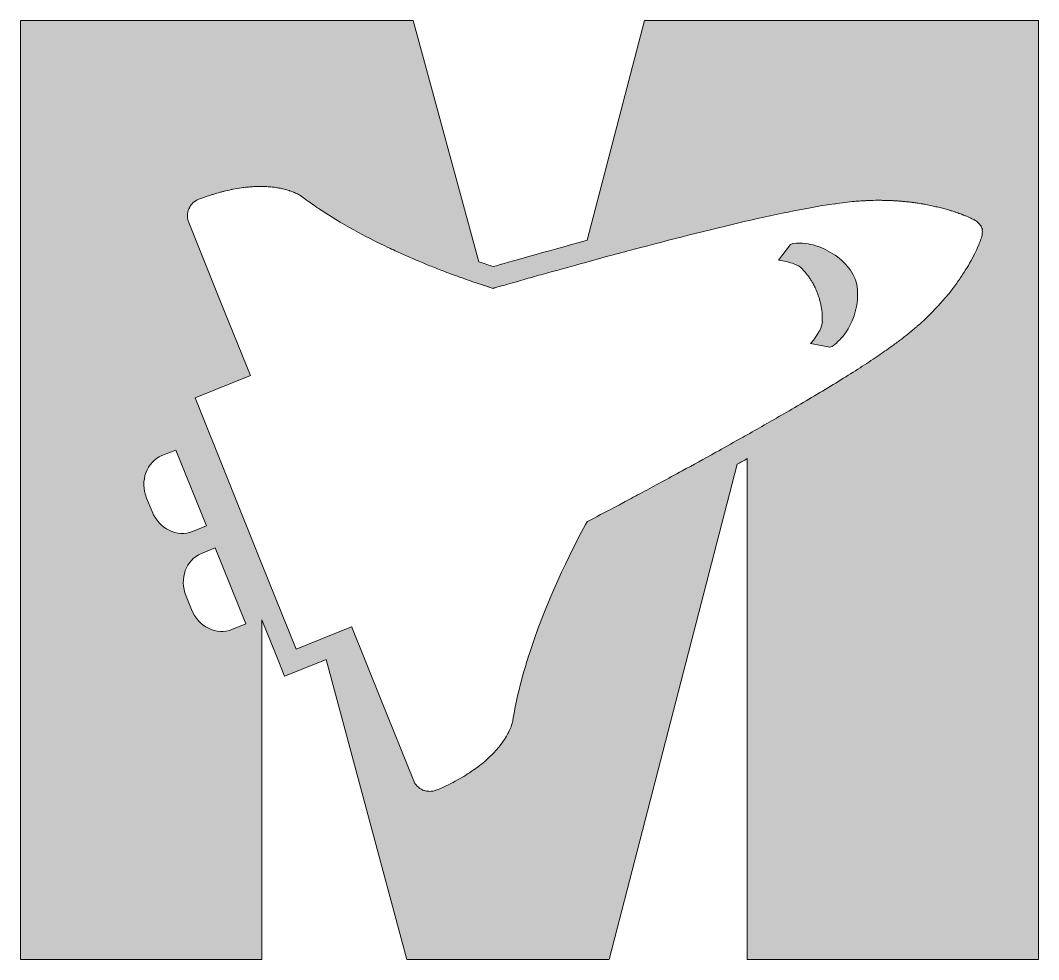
# Model space of a CAD drawing. Header units: millimetres. Extents: x -203 to -20, y -81 to 88.
import ezdxf

# ---------------------------------------------------------------- set-up
doc = ezdxf.new("R2010")
doc.units = ezdxf.units.MM
doc.header["$MEASUREMENT"] = 0
doc.layers.add('Layer 1', color=7, linetype='Continuous', lineweight=0)

# ---------------------------------------------------------------- blocks, each defined once
blk = doc.blocks.new('Block_0')
at = {"layer": 'Layer 1', "transparency": 33554687}
h = blk.add_hatch(color=7, dxfattribs=at)
h.dxf.hatch_style = 2
edge = h.paths.add_edge_path()
edge.add_spline(control_points=[(-74.26, 12.43), (-75.67, 11.63), (-77.07, 10.85), (-78.46, 10.08), (-80.53, 8.93), (-82.57, 7.81), (-84.51, 6.75), (-85.81, 6.04), (-87.06, 5.36), (-88.27, 4.71), (-89.47, 4.05), (-90.63, 3.43), (-91.71, 2.85), (-92.8, 2.26), (-93.82, 1.71), (-94.77, 1.21), (-97.6, -0.3), (-99.73, -1.43), (-100.81, -1.99), (-101.32, -2.26), (-101.59, -2.4), (-101.59, -2.4), (-102.88, -4.71), (-107.54, -13.31), (-111.13, -23.59), (-111.46, -24.52), (-111.78, -25.47), (-112.08, -26.42), (-112.39, -27.38), (-112.68, -28.35), (-112.96, -29.32), (-113.59, -31.52), (-114.14, -33.75), (-114.57, -35.97), (-114.72, -36.71), (-114.85, -37.45), (-114.97, -38.19), (-114.97, -38.25), (-114.99, -38.31), (-115, -38.37), (-115.02, -38.47), (-115.08, -38.69), (-115.18, -39), (-115.29, -39.32), (-115.46, -39.72), (-115.7, -40.2), (-115.86, -40.52), (-116.05, -40.88), (-116.29, -41.26), (-116.53, -41.64), (-116.81, -42.05), (-117.13, -42.47), (-117.35, -42.76), (-117.59, -43.05), (-117.85, -43.35), (-118.38, -43.96), (-119, -44.59), (-119.74, -45.24), (-120.1, -45.56), (-120.5, -45.89), (-120.92, -46.22), (-121.66, -46.8), (-122.49, -47.38), (-123.43, -47.96), (-124.36, -48.54), (-125.4, -49.12), (-126.55, -49.68), (-127.21, -50), (-127.91, -50.32), (-128.64, -50.63), (-128.84, -50.71), (-129.04, -50.78), (-129.25, -50.82), (-129.31, -50.83), (-129.38, -50.83), (-129.44, -50.84), (-129.59, -50.86), (-129.73, -50.88), (-129.88, -50.88), (-130.01, -50.88), (-130.15, -50.86), (-130.28, -50.84), (-130.35, -50.83), (-130.43, -50.84), (-130.5, -50.82), (-130.71, -50.78), (-130.91, -50.72), (-131.11, -50.64), (-131.89, -50.31), (-132.52, -49.68), (-132.84, -48.89), (-132.84, -48.89), (-138.63, -34.5), (-138.63, -34.5), (-138.63, -34.5), (-143.92, -21.35), (-143.92, -21.35), (-143.92, -21.35), (-143.95, -21.3), (-143.95, -21.3), (-143.95, -21.3), (-149.49, -23.53), (-149.49, -23.53), (-149.49, -23.53), (-153.9, -25.31), (-153.9, -25.31), (-153.9, -25.31), (-160.05, -10.02), (-160.05, -10.02), (-160.05, -10.02), (-172.09, 19.88), (-172.09, 19.88), (-172.09, 19.88), (-162.14, 23.88), (-162.14, 23.88), (-162.14, 23.88), (-167.43, 37.03), (-167.43, 37.03), (-167.43, 37.03), (-173.22, 51.42), (-173.22, 51.42), (-173.3, 51.61), (-173.36, 51.82), (-173.4, 52.03), (-173.44, 52.23), (-173.45, 52.44), (-173.45, 52.65), (-173.45, 53.07), (-173.36, 53.49), (-173.19, 53.88), (-172.84, 54.67), (-172.2, 55.28), (-171.4, 55.58), (-170.72, 55.84), (-170.07, 56.07), (-169.44, 56.27), (-169.24, 56.34), (-169.05, 56.39), (-168.86, 56.45), (-168.41, 56.59), (-167.97, 56.72), (-167.54, 56.84), (-167.35, 56.89), (-167.16, 56.94), (-166.98, 56.99), (-166.5, 57.11), (-166.03, 57.21), (-165.58, 57.31), (-165.48, 57.33), (-165.38, 57.35), (-165.28, 57.37), (-164.74, 57.48), (-164.22, 57.56), (-163.71, 57.64), (-163.57, 57.65), (-163.44, 57.67), (-163.3, 57.69), (-162.93, 57.73), (-162.57, 57.77), (-162.22, 57.8), (-162.07, 57.81), (-161.92, 57.82), (-161.77, 57.83), (-161.43, 57.85), (-161.09, 57.87), (-160.77, 57.87), (-160.66, 57.88), (-160.55, 57.88), (-160.44, 57.88), (-160.29, 57.88), (-160.15, 57.87), (-160, 57.87), (-159.63, 57.87), (-159.27, 57.85), (-158.92, 57.83), (-158.76, 57.82), (-158.6, 57.8), (-158.44, 57.79), (-158.14, 57.76), (-157.86, 57.73), (-157.58, 57.69), (-157.44, 57.66), (-157.3, 57.64), (-157.16, 57.62), (-156.88, 57.57), (-156.61, 57.52), (-156.36, 57.46), (-156.27, 57.44), (-156.17, 57.42), (-156.08, 57.4), (-155.75, 57.32), (-155.44, 57.23), (-155.17, 57.14), (-155.11, 57.12), (-155.07, 57.11), (-155.02, 57.09), (-154.8, 57.02), (-154.6, 56.94), (-154.42, 56.87), (-154.34, 56.84), (-154.27, 56.81), (-154.2, 56.78), (-154.06, 56.72), (-153.93, 56.66), (-153.82, 56.61), (-153.76, 56.58), (-153.7, 56.55), (-153.65, 56.52), (-153.55, 56.47), (-153.45, 56.42), (-153.38, 56.38), (-153.35, 56.36), (-153.31, 56.34), (-153.28, 56.32), (-153.19, 56.27), (-153.11, 56.22), (-153.07, 56.2), (-153.02, 56.16), (-152.97, 56.13), (-152.92, 56.09), (-152.13, 55.49), (-151.31, 54.9), (-150.48, 54.33), (-150.06, 54.04), (-149.64, 53.76), (-149.22, 53.48), (-147.1, 52.09), (-144.9, 50.8), (-142.69, 49.6), (-140.92, 48.64), (-139.15, 47.75), (-137.4, 46.92), (-136.53, 46.51), (-135.67, 46.11), (-134.82, 45.73), (-133.12, 44.96), (-131.47, 44.26), (-129.91, 43.63), (-129.13, 43.32), (-128.37, 43.02), (-127.64, 42.74), (-126.55, 42.32), (-125.51, 41.93), (-124.56, 41.59), (-123.92, 41.36), (-123.32, 41.14), (-122.75, 40.95), (-122.19, 40.75), (-121.67, 40.58), (-121.19, 40.42), (-120.94, 40.33), (-120.7, 40.26), (-120.48, 40.18), (-120.26, 40.11), (-120.05, 40.04), (-119.85, 39.98), (-119.85, 39.98), (-119.85, 39.98), (-119.85, 39.98), (-119.67, 39.92), (-119.5, 39.87), (-119.34, 39.82), (-119.17, 39.76), (-119.01, 39.71), (-118.87, 39.67), (-118.73, 39.63), (-118.6, 39.59), (-118.48, 39.55), (-118.48, 39.55), (-118.41, 39.57), (-118.26, 39.62), (-118.19, 39.64), (-118.1, 39.66), (-118, 39.69), (-117.89, 39.72), (-117.77, 39.76), (-117.63, 39.8), (-117.26, 39.91), (-116.78, 40.04), (-116.21, 40.21), (-115.24, 40.49), (-114, 40.84), (-112.53, 41.26), (-111.59, 41.52), (-110.55, 41.82), (-109.44, 42.13), (-107.43, 42.69), (-105.14, 43.33), (-102.69, 44), (-101.07, 44.44), (-99.39, 44.9), (-97.64, 45.38), (-96.17, 45.77), (-94.67, 46.17), (-93.14, 46.58), (-80.13, 50.03), (-65.34, 53.66), (-57.17, 54.73), (-57.17, 54.73), (-57.18, 54.72), (-57.18, 54.72), (-56.51, 54.83), (-55.85, 54.92), (-55.2, 55), (-54.64, 55.07), (-54.08, 55.13), (-53.53, 55.18), (-53.36, 55.19), (-53.19, 55.21), (-53.02, 55.22), (-52.62, 55.25), (-52.22, 55.28), (-51.82, 55.3), (-51.66, 55.31), (-51.5, 55.32), (-51.35, 55.33), (-50.82, 55.35), (-50.29, 55.37), (-49.78, 55.38), (-49.77, 55.38), (-49.77, 55.38), (-49.77, 55.38), (-49.39, 55.38), (-49.02, 55.38), (-48.65, 55.38), (-48.42, 55.37), (-48.19, 55.37), (-47.96, 55.37), (-47.71, 55.36), (-47.47, 55.35), (-47.23, 55.34), (-47, 55.33), (-46.78, 55.33), (-46.56, 55.31), (-46.32, 55.3), (-46.09, 55.29), (-45.86, 55.27), (-45.64, 55.26), (-45.43, 55.24), (-45.21, 55.22), (-44.99, 55.21), (-44.77, 55.19), (-44.55, 55.16), (-44.34, 55.14), (-44.13, 55.12), (-43.93, 55.1), (-43.71, 55.08), (-43.5, 55.05), (-43.29, 55.03), (-43.09, 55), (-42.9, 54.98), (-42.7, 54.95), (-42.5, 54.92), (-42.3, 54.89), (-42.1, 54.86), (-41.91, 54.83), (-41.72, 54.8), (-41.54, 54.77), (-41.34, 54.74), (-41.15, 54.71), (-40.96, 54.67), (-40.78, 54.64), (-40.6, 54.61), (-40.43, 54.58), (-40.25, 54.54), (-40.07, 54.5), (-39.89, 54.47), (-39.72, 54.43), (-39.55, 54.4), (-39.39, 54.36), (-39.21, 54.32), (-39.04, 54.28), (-38.88, 54.24), (-38.72, 54.21), (-38.56, 54.17), (-38.41, 54.13), (-38.24, 54.09), (-38.08, 54.05), (-37.92, 54.01), (-37.78, 53.97), (-37.63, 53.93), (-37.49, 53.9), (-37.34, 53.85), (-37.19, 53.81), (-37.04, 53.77), (-36.91, 53.73), (-36.77, 53.69), (-36.64, 53.65), (-36.5, 53.61), (-36.36, 53.57), (-36.22, 53.52), (-36.1, 53.49), (-35.98, 53.45), (-35.86, 53.41), (-35.72, 53.37), (-35.59, 53.32), (-35.45, 53.28), (-35.35, 53.24), (-35.24, 53.21), (-35.15, 53.17), (-35.01, 53.13), (-34.88, 53.08), (-34.75, 53.03), (-34.67, 53), (-34.58, 52.97), (-34.5, 52.94), (-34.37, 52.89), (-34.24, 52.85), (-34.12, 52.8), (-34.06, 52.77), (-33.99, 52.75), (-33.92, 52.72), (-33.74, 52.65), (-33.58, 52.58), (-33.42, 52.52), (-33.41, 52.51), (-33.41, 52.51), (-33.4, 52.51), (-33, 52.34), (-32.67, 52.19), (-32.44, 52.08), (-32.43, 52.07), (-32.41, 52.07), (-32.4, 52.06), (-32.29, 52.01), (-32.2, 51.97), (-32.14, 51.93), (-32.12, 51.93), (-32.11, 51.92), (-32.1, 51.91), (-32.05, 51.88), (-32, 51.86), (-31.98, 51.85), (-31.8, 51.75), (-31.64, 51.64), (-31.48, 51.52), (-31.41, 51.46), (-31.34, 51.39), (-31.27, 51.32), (-31.1, 51.16), (-30.96, 50.99), (-30.84, 50.8), (-30.84, 50.8), (-30.84, 50.8), (-30.84, 50.8), (-30.84, 50.8), (-30.78, 50.83), (-30.78, 50.83), (-30.74, 50.73), (-30.72, 50.62), (-30.69, 50.52), (-30.64, 50.42), (-30.58, 50.33), (-30.54, 50.24), (-30.54, 50.24), (-30.6, 50.21), (-30.6, 50.21), (-30.56, 49.99), (-30.54, 49.77), (-30.55, 49.54), (-30.55, 49.44), (-30.56, 49.34), (-30.57, 49.25), (-30.59, 49.05), (-30.64, 48.86), (-30.7, 48.67), (-30.7, 48.64), (-30.72, 48.59), (-30.74, 48.53), (-30.75, 48.52), (-30.75, 48.51), (-30.75, 48.5), (-30.78, 48.43), (-30.81, 48.33), (-30.85, 48.22), (-30.86, 48.21), (-30.86, 48.19), (-30.87, 48.18), (-30.91, 48.06), (-30.97, 47.92), (-31.04, 47.75), (-31.1, 47.59), (-31.18, 47.41), (-31.26, 47.21), (-31.27, 47.2), (-31.27, 47.19), (-31.27, 47.18), (-31.62, 46.39), (-32.12, 45.33), (-32.84, 44.07), (-33.13, 43.57), (-33.45, 43.03), (-33.81, 42.47), (-34.17, 41.91), (-34.56, 41.32), (-34.99, 40.72), (-35.21, 40.41), (-35.43, 40.1), (-35.67, 39.79), (-36.14, 39.16), (-36.65, 38.52), (-37.21, 37.86), (-38.32, 36.54), (-39.6, 35.18), (-41.08, 33.8), (-41.08, 33.79), (-41.08, 33.79), (-41.09, 33.79), (-41.46, 33.44), (-41.85, 33.09), (-42.25, 32.74), (-42.37, 32.64), (-42.49, 32.53), (-42.61, 32.43), (-42.92, 32.17), (-43.23, 31.91), (-43.54, 31.65), (-43.67, 31.54), (-43.8, 31.44), (-43.93, 31.33), (-44.36, 30.99), (-44.79, 30.65), (-45.25, 30.31), (-45.77, 29.92), (-46.31, 29.52), (-46.88, 29.13), (-46.88, 29.13), (-46.88, 29.13), (-46.88, 29.13), (-46.88, 29.13), (-46.88, 29.13), (-46.88, 29.13), (-46.88, 29.13), (-46.87, 29.13), (-46.87, 29.13), (-47.26, 28.85), (-47.67, 28.55), (-48.11, 28.24), (-48.97, 27.63), (-49.93, 26.98), (-50.95, 26.31), (-51.97, 25.63), (-53.07, 24.93), (-54.22, 24.2), (-55.37, 23.48), (-56.58, 22.73), (-57.84, 21.97), (-59.09, 21.2), (-60.4, 20.42), (-61.73, 19.63), (-63.06, 18.84), (-64.43, 18.04), (-65.81, 17.24), (-66.96, 16.57), (-68.13, 15.9), (-69.3, 15.24), (-70.46, 14.57), (-71.64, 13.9), (-72.81, 13.24), (-72.98, 13.15), (-73.15, 13.05), (-73.31, 12.96), (-73.63, 12.78), (-73.94, 12.6), (-74.26, 12.43)], knot_values=[0, 0, 0, 0, 1, 1, 1, 2, 2, 2, 3, 3, 3, 4, 4, 4, 5, 5, 5, 6, 6, 6, 7, 7, 7, 8, 8, 8, 9, 9, 9, 10, 10, 10, 11, 11, 11, 12, 12, 12, 13, 13, 13, 14, 14, 14, 15, 15, 15, 16, 16, 16, 17, 17, 17, 18, 18, 18, 19, 19, 19, 20, 20, 20, 21, 21, 21, 22, 22, 22, 23, 23, 23, 24, 24, 24, 25, 25, 25, 26, 26, 26, 27, 27, 27, 28, 28, 28, 29, 29, 29, 30, 30, 30, 31, 31, 31, 32, 32, 32, 33, 33, 33, 34, 34, 34, 35, 35, 35, 36, 36, 36, 37, 37, 37, 38, 38, 38, 39, 39, 39, 40, 40, 40, 41, 41, 41, 42, 42, 42, 43, 43, 43, 44, 44, 44, 45, 45, 45, 46, 46, 46, 47, 47, 47, 48, 48, 48, 49, 49, 49, 50, 50, 50, 51, 51, 51, 52, 52, 52, 53, 53, 53, 54, 54, 54, 55, 55, 55, 56, 56, 56, 57, 57, 57, 58, 58, 58, 59, 59, 59, 60, 60, 60, 61, 61, 61, 62, 62, 62, 63, 63, 63, 64, 64, 64, 65, 65, 65, 66, 66, 66, 67, 67, 67, 68, 68, 68, 69, 69, 69, 70, 70, 70, 71, 71, 71, 72, 72, 72, 73, 73, 73, 74, 74, 74, 75, 75, 75, 76, 76, 76, 77, 77, 77, 78, 78, 78, 79, 79, 79, 80, 80, 80, 81, 81, 81, 82, 82, 82, 83, 83, 83, 84, 84, 84, 85, 85, 85, 86, 86, 86, 87, 87, 87, 88, 88, 88, 89, 89, 89, 90, 90, 90, 91, 91, 91, 92, 92, 92, 93, 93, 93, 94, 94, 94, 95, 95, 95, 96, 96, 96, 97, 97, 97, 98, 98, 98, 99, 99, 99, 100, 100, 100, 101, 101, 101, 102, 102, 102, 103, 103, 103, 104, 104, 104, 105, 105, 105, 106, 106, 106, 107, 107, 107, 108, 108, 108, 109, 109, 109, 110, 110, 110, 111, 111, 111, 112, 112, 112, 113, 113, 113, 114, 114, 114, 115, 115, 115, 116, 116, 116, 117, 117, 117, 118, 118, 118, 119, 119, 119, 120, 120, 120, 121, 121, 121, 122, 122, 122, 123, 123, 123, 124, 124, 124, 125, 125, 125, 126, 126, 126, 127, 127, 127, 128, 128, 128, 129, 129, 129, 130, 130, 130, 131, 131, 131, 132, 132, 132, 133, 133, 133, 134, 134, 134, 135, 135, 135, 136, 136, 136, 137, 137, 137, 138, 138, 138, 139, 139, 139, 140, 140, 140, 141, 141, 141, 142, 142, 142, 143, 143, 143, 144, 144, 144, 145, 145, 145, 146, 146, 146, 147, 147, 147, 148, 148, 148, 149, 149, 149, 150, 150, 150, 151, 151, 151, 152, 152, 152, 153, 153, 153, 154, 154, 154, 155, 155, 155, 156, 156, 156, 157, 157, 157, 158, 158, 158, 159, 159, 159, 160, 160, 160, 161, 161, 161, 162, 162, 162, 163, 163, 163, 164, 164, 164, 165, 165, 165, 166, 166, 166, 167, 167, 167, 168, 168, 168, 169, 169, 169, 170, 170, 170, 171, 171, 171, 172, 172, 172, 173, 173, 173, 174, 174, 174, 175, 175, 175, 176, 176, 176, 177, 177, 177, 178, 178, 178, 179, 179, 179, 180, 180, 180, 181, 181, 181, 182, 182, 182, 183, 183, 183, 184, 184, 184, 185, 185, 185, 186, 186, 186, 187, 187, 187, 188, 188, 188, 188], degree=3, periodic=0)
edge = h.paths.add_edge_path()
edge.add_spline(control_points=[(-165.45, -21.77), (-168.22, -22.88), (-171.49, -21.28), (-172.73, -18.18), (-172.73, -18.18), (-173.71, -15.76), (-173.71, -15.76), (-174.96, -12.66), (-173.72, -9.24), (-170.94, -8.12), (-170.94, -8.12), (-168.44, -7.12), (-168.44, -7.12), (-168.44, -7.12), (-162.95, -20.76), (-162.95, -20.76), (-162.95, -20.76), (-165.45, -21.77), (-165.45, -21.77)], knot_values=[0, 0, 0, 0, 1, 1, 1, 2, 2, 2, 3, 3, 3, 4, 4, 4, 5, 5, 5, 6, 6, 6, 6], degree=3, periodic=0)
edge = h.paths.add_edge_path()
edge.add_spline(control_points=[(-179.82, -0.57), (-179.82, -0.57), (-180.8, 1.85), (-180.8, 1.85), (-182.04, 4.95), (-180.81, 8.37), (-178.03, 9.49), (-178.03, 9.49), (-175.53, 10.49), (-175.53, 10.49), (-175.53, 10.49), (-170.04, -3.15), (-170.04, -3.15), (-170.04, -3.15), (-172.53, -4.16), (-172.53, -4.16), (-175.31, -5.28), (-178.57, -3.67), (-179.82, -0.57)], knot_values=[0, 0, 0, 0, 1, 1, 1, 2, 2, 2, 3, 3, 3, 4, 4, 4, 5, 5, 5, 6, 6, 6, 6], degree=3, periodic=0)
edge = h.paths.add_edge_path()
edge.add_spline(control_points=[(-91.29, 87.73), (-91.29, 87.73), (-101.6, 48.19), (-101.6, 48.19), (-109.33, 46.08), (-115.67, 44.27), (-118.44, 43.47), (-119.13, 43.68), (-120.01, 43.97), (-121.04, 44.32), (-121.04, 44.32), (-132.89, 87.73), (-132.89, 87.73), (-132.89, 87.73), (-203.49, 87.73), (-203.49, 87.73), (-203.49, 87.73), (-203.49, -81.13), (-203.49, -81.13), (-203.49, -81.13), (-160.05, -81.13), (-160.05, -81.13), (-160.05, -81.13), (-160.05, -20.06), (-160.05, -20.06), (-160.05, -20.06), (-157.38, -26.71), (-157.38, -26.71), (-157.38, -26.71), (-155.98, -30.19), (-155.98, -30.19), (-155.98, -30.19), (-152.5, -28.78), (-152.5, -28.78), (-152.5, -28.78), (-148.51, -27.18), (-148.51, -27.18), (-148.51, -27.18), (-134, -81.13), (-134, -81.13), (-134, -81.13), (-97.66, -81.13), (-97.66, -81.13), (-97.66, -81.13), (-74.62, 7.93), (-74.62, 7.93), (-74.02, 8.26), (-73.42, 8.6), (-72.81, 8.94), (-72.81, 8.94), (-72.81, -81.13), (-72.81, -81.13), (-72.81, -81.13), (-20.43, -81.13), (-20.43, -81.13), (-20.43, -81.13), (-20.43, 87.73), (-20.43, 87.73), (-20.43, 87.73), (-91.29, 87.73), (-91.29, 87.73)], knot_values=[0, 0, 0, 0, 1, 1, 1, 2, 2, 2, 3, 3, 3, 4, 4, 4, 5, 5, 5, 6, 6, 6, 7, 7, 7, 8, 8, 8, 9, 9, 9, 10, 10, 10, 11, 11, 11, 12, 12, 12, 13, 13, 13, 14, 14, 14, 15, 15, 15, 16, 16, 16, 17, 17, 17, 18, 18, 18, 19, 19, 19, 20, 20, 20, 20], degree=3, periodic=0)
h = blk.add_hatch(color=7, dxfattribs=at)
h.dxf.hatch_style = 2
edge = h.paths.add_edge_path()
edge.add_spline(control_points=[(-62.92, 43.07), (-62.92, 43.07), (-62.95, 43.06), (-62.95, 43.06), (-62.95, 43.06), (-62.55, 42.7), (-62.03, 42.01), (-61.93, 41.88), (-61.83, 41.75), (-61.74, 41.62), (-61.67, 41.52), (-61.6, 41.42), (-61.54, 41.32), (-61.42, 41.14), (-61.3, 40.96), (-61.2, 40.78), (-61.16, 40.72), (-61.13, 40.66), (-61.09, 40.6), (-60.95, 40.35), (-60.82, 40.11), (-60.7, 39.87), (-60.65, 39.77), (-60.61, 39.67), (-60.56, 39.57), (-60.49, 39.41), (-60.42, 39.25), (-60.35, 39.1), (-60.3, 38.97), (-60.25, 38.84), (-60.2, 38.71), (-60.15, 38.58), (-60.1, 38.45), (-60.05, 38.32), (-60, 38.16), (-59.95, 38), (-59.89, 37.83), (-59.86, 37.73), (-59.83, 37.62), (-59.8, 37.51), (-59.72, 37.25), (-59.66, 36.99), (-59.6, 36.71), (-59.58, 36.64), (-59.57, 36.58), (-59.56, 36.51), (-59.52, 36.3), (-59.48, 36.09), (-59.45, 35.88), (-59.43, 35.76), (-59.41, 35.64), (-59.4, 35.52), (-59.38, 35.36), (-59.36, 35.2), (-59.35, 35.04), (-59.28, 34.17), (-59.33, 33.64), (-59.33, 33.64), (-59.33, 33.64), (-59.3, 33.65), (-59.3, 33.65), (-59.37, 33.08), (-59.52, 32.51), (-59.79, 31.98), (-60.17, 31.33), (-60.83, 30.28), (-61.44, 29.63), (-61.44, 29.63), (-57.94, 29), (-57.94, 29), (-57.53, 28.92), (-56.5, 30.01), (-56.25, 30.24), (-55.3, 31.14), (-54.51, 32.36), (-53.94, 33.72), (-52.95, 36.1), (-52.65, 38.88), (-53.36, 41.09), (-53.39, 41.16), (-53.43, 41.23), (-53.47, 41.3), (-53.49, 41.37), (-53.5, 41.45), (-53.53, 41.53), (-54.6, 43.9), (-56.79, 45.63), (-59.12, 46.69), (-60.31, 47.23), (-61.53, 47.6), (-62.85, 47.65), (-63.2, 47.66), (-64.76, 47.78), (-65.02, 47.44), (-65.02, 47.44), (-67.21, 44.63), (-67.21, 44.63), (-66.31, 44.55), (-65.11, 44.21), (-64.41, 43.99), (-63.85, 43.78), (-63.36, 43.45), (-62.92, 43.07)], knot_values=[0, 0, 0, 0, 1, 1, 1, 2, 2, 2, 3, 3, 3, 4, 4, 4, 5, 5, 5, 6, 6, 6, 7, 7, 7, 8, 8, 8, 9, 9, 9, 10, 10, 10, 11, 11, 11, 12, 12, 12, 13, 13, 13, 14, 14, 14, 15, 15, 15, 16, 16, 16, 17, 17, 17, 18, 18, 18, 19, 19, 19, 20, 20, 20, 21, 21, 21, 22, 22, 22, 23, 23, 23, 24, 24, 24, 25, 25, 25, 26, 26, 26, 27, 27, 27, 28, 28, 28, 29, 29, 29, 30, 30, 30, 31, 31, 31, 32, 32, 32, 33, 33, 33, 34, 34, 34, 34], degree=3, periodic=0)
at = {"layer": 'Layer 1'}
for points, knots in [([(-91.29, 87.73), (-91.29, 87.73), (-101.6, 48.19), (-101.6, 48.19), (-109.33, 46.08), (-115.67, 44.27), (-118.44, 43.47), (-119.13, 43.68), (-120.01, 43.97), (-121.04, 44.32), (-121.04, 44.32), (-132.89, 87.73), (-132.89, 87.73), (-132.89, 87.73), (-203.49, 87.73), (-203.49, 87.73), (-203.49, 87.73), (-203.49, -81.13), (-203.49, -81.13), (-203.49, -81.13), (-160.05, -81.13), (-160.05, -81.13), (-160.05, -81.13), (-160.05, -20.06), (-160.05, -20.06), (-160.05, -20.06), (-157.38, -26.71), (-157.38, -26.71), (-157.38, -26.71), (-155.98, -30.19), (-155.98, -30.19), (-155.98, -30.19), (-152.5, -28.78), (-152.5, -28.78), (-152.5, -28.78), (-148.51, -27.18), (-148.51, -27.18), (-148.51, -27.18), (-134, -81.13), (-134, -81.13), (-134, -81.13), (-97.66, -81.13), (-97.66, -81.13), (-97.66, -81.13), (-74.62, 7.93), (-74.62, 7.93), (-74.02, 8.26), (-73.42, 8.6), (-72.81, 8.94), (-72.81, 8.94), (-72.81, -81.13), (-72.81, -81.13), (-72.81, -81.13), (-20.43, -81.13), (-20.43, -81.13), (-20.43, -81.13), (-20.43, 87.73), (-20.43, 87.73), (-20.43, 87.73), (-91.29, 87.73), (-91.29, 87.73)], [0, 0, 0, 0, 1, 1, 1, 2, 2, 2, 3, 3, 3, 4, 4, 4, 5, 5, 5, 6, 6, 6, 7, 7, 7, 8, 8, 8, 9, 9, 9, 10, 10, 10, 11, 11, 11, 12, 12, 12, 13, 13, 13, 14, 14, 14, 15, 15, 15, 16, 16, 16, 17, 17, 17, 18, 18, 18, 19, 19, 19, 20, 20, 20, 20]), ([(-74.26, 12.43), (-75.67, 11.63), (-77.07, 10.85), (-78.46, 10.08), (-80.53, 8.93), (-82.57, 7.81), (-84.51, 6.75), (-85.81, 6.04), (-87.06, 5.36), (-88.27, 4.71), (-89.47, 4.05), (-90.63, 3.43), (-91.71, 2.85), (-92.8, 2.26), (-93.82, 1.71), (-94.77, 1.21), (-97.6, -0.3), (-99.73, -1.43), (-100.81, -1.99), (-101.32, -2.26), (-101.59, -2.4), (-101.59, -2.4), (-102.88, -4.71), (-107.54, -13.31), (-111.13, -23.59), (-111.46, -24.52), (-111.78, -25.47), (-112.08, -26.42), (-112.39, -27.38), (-112.68, -28.35), (-112.96, -29.32), (-113.59, -31.52), (-114.14, -33.75), (-114.57, -35.97), (-114.72, -36.71), (-114.85, -37.45), (-114.97, -38.19), (-114.97, -38.25), (-114.99, -38.31), (-115, -38.37), (-115.02, -38.47), (-115.08, -38.69), (-115.18, -39), (-115.29, -39.32), (-115.46, -39.72), (-115.7, -40.2), (-115.86, -40.52), (-116.05, -40.88), (-116.29, -41.26), (-116.53, -41.64), (-116.81, -42.05), (-117.13, -42.47), (-117.35, -42.76), (-117.59, -43.05), (-117.85, -43.35), (-118.38, -43.96), (-119, -44.59), (-119.74, -45.24), (-120.1, -45.56), (-120.5, -45.89), (-120.92, -46.22), (-121.66, -46.8), (-122.49, -47.38), (-123.43, -47.96), (-124.36, -48.54), (-125.4, -49.12), (-126.55, -49.68), (-127.21, -50), (-127.91, -50.32), (-128.64, -50.63), (-128.84, -50.71), (-129.04, -50.78), (-129.25, -50.82), (-129.31, -50.83), (-129.38, -50.83), (-129.44, -50.84), (-129.59, -50.86), (-129.73, -50.88), (-129.88, -50.88), (-130.01, -50.88), (-130.15, -50.86), (-130.28, -50.84), (-130.35, -50.83), (-130.43, -50.84), (-130.5, -50.82), (-130.71, -50.78), (-130.91, -50.72), (-131.11, -50.64), (-131.89, -50.31), (-132.52, -49.68), (-132.84, -48.89), (-132.84, -48.89), (-138.63, -34.5), (-138.63, -34.5), (-138.63, -34.5), (-143.92, -21.35), (-143.92, -21.35), (-143.92, -21.35), (-143.95, -21.3), (-143.95, -21.3), (-143.95, -21.3), (-149.49, -23.53), (-149.49, -23.53), (-149.49, -23.53), (-153.9, -25.31), (-153.9, -25.31), (-153.9, -25.31), (-160.05, -10.02), (-160.05, -10.02), (-160.05, -10.02), (-172.09, 19.88), (-172.09, 19.88), (-172.09, 19.88), (-162.14, 23.88), (-162.14, 23.88), (-162.14, 23.88), (-167.43, 37.03), (-167.43, 37.03), (-167.43, 37.03), (-173.22, 51.42), (-173.22, 51.42), (-173.3, 51.61), (-173.36, 51.82), (-173.4, 52.03), (-173.44, 52.23), (-173.45, 52.44), (-173.45, 52.65), (-173.45, 53.07), (-173.36, 53.49), (-173.19, 53.88), (-172.84, 54.67), (-172.2, 55.28), (-171.4, 55.58), (-170.72, 55.84), (-170.07, 56.07), (-169.44, 56.27), (-169.24, 56.34), (-169.05, 56.39), (-168.86, 56.45), (-168.41, 56.59), (-167.97, 56.72), (-167.54, 56.84), (-167.35, 56.89), (-167.16, 56.94), (-166.98, 56.99), (-166.5, 57.11), (-166.03, 57.21), (-165.58, 57.31), (-165.48, 57.33), (-165.38, 57.35), (-165.28, 57.37), (-164.74, 57.48), (-164.22, 57.56), (-163.71, 57.64), (-163.57, 57.65), (-163.44, 57.67), (-163.3, 57.69), (-162.93, 57.73), (-162.57, 57.77), (-162.22, 57.8), (-162.07, 57.81), (-161.92, 57.82), (-161.77, 57.83), (-161.43, 57.85), (-161.09, 57.87), (-160.77, 57.87), (-160.66, 57.88), (-160.55, 57.88), (-160.44, 57.88), (-160.29, 57.88), (-160.15, 57.87), (-160, 57.87), (-159.63, 57.87), (-159.27, 57.85), (-158.92, 57.83), (-158.76, 57.82), (-158.6, 57.8), (-158.44, 57.79), (-158.14, 57.76), (-157.86, 57.73), (-157.58, 57.69), (-157.44, 57.66), (-157.3, 57.64), (-157.16, 57.62), (-156.88, 57.57), (-156.61, 57.52), (-156.36, 57.46), (-156.27, 57.44), (-156.17, 57.42), (-156.08, 57.4), (-155.75, 57.32), (-155.44, 57.23), (-155.17, 57.14), (-155.11, 57.12), (-155.07, 57.11), (-155.02, 57.09), (-154.8, 57.02), (-154.6, 56.94), (-154.42, 56.87), (-154.34, 56.84), (-154.27, 56.81), (-154.2, 56.78), (-154.06, 56.72), (-153.93, 56.66), (-153.82, 56.61), (-153.76, 56.58), (-153.7, 56.55), (-153.65, 56.52), (-153.55, 56.47), (-153.45, 56.42), (-153.38, 56.38), (-153.35, 56.36), (-153.31, 56.34), (-153.28, 56.32), (-153.19, 56.27), (-153.11, 56.22), (-153.07, 56.2), (-153.02, 56.16), (-152.97, 56.13), (-152.92, 56.09), (-152.13, 55.49), (-151.31, 54.9), (-150.48, 54.33), (-150.06, 54.04), (-149.64, 53.76), (-149.22, 53.48), (-147.1, 52.09), (-144.9, 50.8), (-142.69, 49.6), (-140.92, 48.64), (-139.15, 47.75), (-137.4, 46.92), (-136.53, 46.51), (-135.67, 46.11), (-134.82, 45.73), (-133.12, 44.96), (-131.47, 44.26), (-129.91, 43.63), (-129.13, 43.32), (-128.37, 43.02), (-127.64, 42.74), (-126.55, 42.32), (-125.51, 41.93), (-124.56, 41.59), (-123.92, 41.36), (-123.32, 41.14), (-122.75, 40.95), (-122.19, 40.75), (-121.67, 40.58), (-121.19, 40.42), (-120.94, 40.33), (-120.7, 40.26), (-120.48, 40.18), (-120.26, 40.11), (-120.05, 40.04), (-119.85, 39.98), (-119.85, 39.98), (-119.85, 39.98), (-119.85, 39.98), (-119.67, 39.92), (-119.5, 39.87), (-119.34, 39.82), (-119.17, 39.76), (-119.01, 39.71), (-118.87, 39.67), (-118.73, 39.63), (-118.6, 39.59), (-118.48, 39.55), (-118.48, 39.55), (-118.41, 39.57), (-118.26, 39.62), (-118.19, 39.64), (-118.1, 39.66), (-118, 39.69), (-117.89, 39.72), (-117.77, 39.76), (-117.63, 39.8), (-117.26, 39.91), (-116.78, 40.04), (-116.21, 40.21), (-115.24, 40.49), (-114, 40.84), (-112.53, 41.26), (-111.59, 41.52), (-110.55, 41.82), (-109.44, 42.13), (-107.43, 42.69), (-105.14, 43.33), (-102.69, 44), (-101.07, 44.44), (-99.39, 44.9), (-97.64, 45.38), (-96.17, 45.77), (-94.67, 46.17), (-93.14, 46.58), (-80.13, 50.03), (-65.34, 53.66), (-57.17, 54.73), (-57.17, 54.73), (-57.18, 54.72), (-57.18, 54.72), (-56.51, 54.83), (-55.85, 54.92), (-55.2, 55), (-54.64, 55.07), (-54.08, 55.13), (-53.53, 55.18), (-53.36, 55.19), (-53.19, 55.21), (-53.02, 55.22), (-52.62, 55.25), (-52.22, 55.28), (-51.82, 55.3), (-51.66, 55.31), (-51.5, 55.32), (-51.35, 55.33), (-50.82, 55.35), (-50.29, 55.37), (-49.78, 55.38), (-49.77, 55.38), (-49.77, 55.38), (-49.77, 55.38), (-49.39, 55.38), (-49.02, 55.38), (-48.65, 55.38), (-48.42, 55.37), (-48.19, 55.37), (-47.96, 55.37), (-47.71, 55.36), (-47.47, 55.35), (-47.23, 55.34), (-47, 55.33), (-46.78, 55.33), (-46.56, 55.31), (-46.32, 55.3), (-46.09, 55.29), (-45.86, 55.27), (-45.64, 55.26), (-45.43, 55.24), (-45.21, 55.22), (-44.99, 55.21), (-44.77, 55.19), (-44.55, 55.16), (-44.34, 55.14), (-44.13, 55.12), (-43.93, 55.1), (-43.71, 55.08), (-43.5, 55.05), (-43.29, 55.03), (-43.09, 55), (-42.9, 54.98), (-42.7, 54.95), (-42.5, 54.92), (-42.3, 54.89), (-42.1, 54.86), (-41.91, 54.83), (-41.72, 54.8), (-41.54, 54.77), (-41.34, 54.74), (-41.15, 54.71), (-40.96, 54.67), (-40.78, 54.64), (-40.6, 54.61), (-40.43, 54.58), (-40.25, 54.54), (-40.07, 54.5), (-39.89, 54.47), (-39.72, 54.43), (-39.55, 54.4), (-39.39, 54.36), (-39.21, 54.32), (-39.04, 54.28), (-38.88, 54.24), (-38.72, 54.21), (-38.56, 54.17), (-38.41, 54.13), (-38.24, 54.09), (-38.08, 54.05), (-37.92, 54.01), (-37.78, 53.97), (-37.63, 53.93), (-37.49, 53.9), (-37.34, 53.85), (-37.19, 53.81), (-37.04, 53.77), (-36.91, 53.73), (-36.77, 53.69), (-36.64, 53.65), (-36.5, 53.61), (-36.36, 53.57), (-36.22, 53.52), (-36.1, 53.49), (-35.98, 53.45), (-35.86, 53.41), (-35.72, 53.37), (-35.59, 53.32), (-35.45, 53.28), (-35.35, 53.24), (-35.24, 53.21), (-35.15, 53.17), (-35.01, 53.13), (-34.88, 53.08), (-34.75, 53.03), (-34.67, 53), (-34.58, 52.97), (-34.5, 52.94), (-34.37, 52.89), (-34.24, 52.85), (-34.12, 52.8), (-34.06, 52.77), (-33.99, 52.75), (-33.92, 52.72), (-33.74, 52.65), (-33.58, 52.58), (-33.42, 52.52), (-33.41, 52.51), (-33.41, 52.51), (-33.4, 52.51), (-33, 52.34), (-32.67, 52.19), (-32.44, 52.08), (-32.43, 52.07), (-32.41, 52.07), (-32.4, 52.06), (-32.29, 52.01), (-32.2, 51.97), (-32.14, 51.93), (-32.12, 51.93), (-32.11, 51.92), (-32.1, 51.91), (-32.05, 51.88), (-32, 51.86), (-31.98, 51.85), (-31.8, 51.75), (-31.64, 51.64), (-31.48, 51.52), (-31.41, 51.46), (-31.34, 51.39), (-31.27, 51.32), (-31.1, 51.16), (-30.96, 50.99), (-30.84, 50.8), (-30.84, 50.8), (-30.84, 50.8), (-30.84, 50.8), (-30.84, 50.8), (-30.78, 50.83), (-30.78, 50.83), (-30.74, 50.73), (-30.72, 50.62), (-30.69, 50.52), (-30.64, 50.42), (-30.58, 50.33), (-30.54, 50.24), (-30.54, 50.24), (-30.6, 50.21), (-30.6, 50.21), (-30.56, 49.99), (-30.54, 49.77), (-30.55, 49.54), (-30.55, 49.44), (-30.56, 49.34), (-30.57, 49.25), (-30.59, 49.05), (-30.64, 48.86), (-30.7, 48.67), (-30.7, 48.64), (-30.72, 48.59), (-30.74, 48.53), (-30.75, 48.52), (-30.75, 48.51), (-30.75, 48.5), (-30.78, 48.43), (-30.81, 48.33), (-30.85, 48.22), (-30.86, 48.21), (-30.86, 48.19), (-30.87, 48.18), (-30.91, 48.06), (-30.97, 47.92), (-31.04, 47.75), (-31.1, 47.59), (-31.18, 47.41), (-31.26, 47.21), (-31.27, 47.2), (-31.27, 47.19), (-31.27, 47.18), (-31.62, 46.39), (-32.12, 45.33), (-32.84, 44.07), (-33.13, 43.57), (-33.45, 43.03), (-33.81, 42.47), (-34.17, 41.91), (-34.56, 41.32), (-34.99, 40.72), (-35.21, 40.41), (-35.43, 40.1), (-35.67, 39.79), (-36.14, 39.16), (-36.65, 38.52), (-37.21, 37.86), (-38.32, 36.54), (-39.6, 35.18), (-41.08, 33.8), (-41.08, 33.79), (-41.08, 33.79), (-41.09, 33.79), (-41.46, 33.44), (-41.85, 33.09), (-42.25, 32.74), (-42.37, 32.64), (-42.49, 32.53), (-42.61, 32.43), (-42.92, 32.17), (-43.23, 31.91), (-43.54, 31.65), (-43.67, 31.54), (-43.8, 31.44), (-43.93, 31.33), (-44.36, 30.99), (-44.79, 30.65), (-45.25, 30.31), (-45.77, 29.92), (-46.31, 29.52), (-46.88, 29.13), (-46.88, 29.13), (-46.88, 29.13), (-46.88, 29.13), (-46.88, 29.13), (-46.88, 29.13), (-46.88, 29.13), (-46.88, 29.13), (-46.87, 29.13), (-46.87, 29.13), (-47.26, 28.85), (-47.67, 28.55), (-48.11, 28.24), (-48.97, 27.63), (-49.93, 26.98), (-50.95, 26.31), (-51.97, 25.63), (-53.07, 24.93), (-54.22, 24.2), (-55.37, 23.48), (-56.58, 22.73), (-57.84, 21.97), (-59.09, 21.2), (-60.4, 20.42), (-61.73, 19.63), (-63.06, 18.84), (-64.43, 18.04), (-65.81, 17.24), (-66.96, 16.57), (-68.13, 15.9), (-69.3, 15.24), (-70.46, 14.57), (-71.64, 13.9), (-72.81, 13.24), (-72.98, 13.15), (-73.15, 13.05), (-73.31, 12.96), (-73.63, 12.78), (-73.94, 12.6), (-74.26, 12.43)], [0, 0, 0, 0, 1, 1, 1, 2, 2, 2, 3, 3, 3, 4, 4, 4, 5, 5, 5, 6, 6, 6, 7, 7, 7, 8, 8, 8, 9, 9, 9, 10, 10, 10, 11, 11, 11, 12, 12, 12, 13, 13, 13, 14, 14, 14, 15, 15, 15, 16, 16, 16, 17, 17, 17, 18, 18, 18, 19, 19, 19, 20, 20, 20, 21, 21, 21, 22, 22, 22, 23, 23, 23, 24, 24, 24, 25, 25, 25, 26, 26, 26, 27, 27, 27, 28, 28, 28, 29, 29, 29, 30, 30, 30, 31, 31, 31, 32, 32, 32, 33, 33, 33, 34, 34, 34, 35, 35, 35, 36, 36, 36, 37, 37, 37, 38, 38, 38, 39, 39, 39, 40, 40, 40, 41, 41, 41, 42, 42, 42, 43, 43, 43, 44, 44, 44, 45, 45, 45, 46, 46, 46, 47, 47, 47, 48, 48, 48, 49, 49, 49, 50, 50, 50, 51, 51, 51, 52, 52, 52, 53, 53, 53, 54, 54, 54, 55, 55, 55, 56, 56, 56, 57, 57, 57, 58, 58, 58, 59, 59, 59, 60, 60, 60, 61, 61, 61, 62, 62, 62, 63, 63, 63, 64, 64, 64, 65, 65, 65, 66, 66, 66, 67, 67, 67, 68, 68, 68, 69, 69, 69, 70, 70, 70, 71, 71, 71, 72, 72, 72, 73, 73, 73, 74, 74, 74, 75, 75, 75, 76, 76, 76, 77, 77, 77, 78, 78, 78, 79, 79, 79, 80, 80, 80, 81, 81, 81, 82, 82, 82, 83, 83, 83, 84, 84, 84, 85, 85, 85, 86, 86, 86, 87, 87, 87, 88, 88, 88, 89, 89, 89, 90, 90, 90, 91, 91, 91, 92, 92, 92, 93, 93, 93, 94, 94, 94, 95, 95, 95, 96, 96, 96, 97, 97, 97, 98, 98, 98, 99, 99, 99, 100, 100, 100, 101, 101, 101, 102, 102, 102, 103, 103, 103, 104, 104, 104, 105, 105, 105, 106, 106, 106, 107, 107, 107, 108, 108, 108, 109, 109, 109, 110, 110, 110, 111, 111, 111, 112, 112, 112, 113, 113, 113, 114, 114, 114, 115, 115, 115, 116, 116, 116, 117, 117, 117, 118, 118, 118, 119, 119, 119, 120, 120, 120, 121, 121, 121, 122, 122, 122, 123, 123, 123, 124, 124, 124, 125, 125, 125, 126, 126, 126, 127, 127, 127, 128, 128, 128, 129, 129, 129, 130, 130, 130, 131, 131, 131, 132, 132, 132, 133, 133, 133, 134, 134, 134, 135, 135, 135, 136, 136, 136, 137, 137, 137, 138, 138, 138, 139, 139, 139, 140, 140, 140, 141, 141, 141, 142, 142, 142, 143, 143, 143, 144, 144, 144, 145, 145, 145, 146, 146, 146, 147, 147, 147, 148, 148, 148, 149, 149, 149, 150, 150, 150, 151, 151, 151, 152, 152, 152, 153, 153, 153, 154, 154, 154, 155, 155, 155, 156, 156, 156, 157, 157, 157, 158, 158, 158, 159, 159, 159, 160, 160, 160, 161, 161, 161, 162, 162, 162, 163, 163, 163, 164, 164, 164, 165, 165, 165, 166, 166, 166, 167, 167, 167, 168, 168, 168, 169, 169, 169, 170, 170, 170, 171, 171, 171, 172, 172, 172, 173, 173, 173, 174, 174, 174, 175, 175, 175, 176, 176, 176, 177, 177, 177, 178, 178, 178, 179, 179, 179, 180, 180, 180, 181, 181, 181, 182, 182, 182, 183, 183, 183, 184, 184, 184, 185, 185, 185, 186, 186, 186, 187, 187, 187, 188, 188, 188, 188]), ([(-62.92, 43.07), (-62.92, 43.07), (-62.95, 43.06), (-62.95, 43.06), (-62.95, 43.06), (-62.55, 42.7), (-62.03, 42.01), (-61.93, 41.88), (-61.83, 41.75), (-61.74, 41.62), (-61.67, 41.52), (-61.6, 41.42), (-61.54, 41.32), (-61.42, 41.14), (-61.3, 40.96), (-61.2, 40.78), (-61.16, 40.72), (-61.13, 40.66), (-61.09, 40.6), (-60.95, 40.35), (-60.82, 40.11), (-60.7, 39.87), (-60.65, 39.77), (-60.61, 39.67), (-60.56, 39.57), (-60.49, 39.41), (-60.42, 39.25), (-60.35, 39.1), (-60.3, 38.97), (-60.25, 38.84), (-60.2, 38.71), (-60.15, 38.58), (-60.1, 38.45), (-60.05, 38.32), (-60, 38.16), (-59.95, 38), (-59.89, 37.83), (-59.86, 37.73), (-59.83, 37.62), (-59.8, 37.51), (-59.72, 37.25), (-59.66, 36.99), (-59.6, 36.71), (-59.58, 36.64), (-59.57, 36.58), (-59.56, 36.51), (-59.52, 36.3), (-59.48, 36.09), (-59.45, 35.88), (-59.43, 35.76), (-59.41, 35.64), (-59.4, 35.52), (-59.38, 35.36), (-59.36, 35.2), (-59.35, 35.04), (-59.28, 34.17), (-59.33, 33.64), (-59.33, 33.64), (-59.33, 33.64), (-59.3, 33.65), (-59.3, 33.65), (-59.37, 33.08), (-59.52, 32.51), (-59.79, 31.98), (-60.17, 31.33), (-60.83, 30.28), (-61.44, 29.63), (-61.44, 29.63), (-57.94, 29), (-57.94, 29), (-57.53, 28.92), (-56.5, 30.01), (-56.25, 30.24), (-55.3, 31.14), (-54.51, 32.36), (-53.94, 33.72), (-52.95, 36.1), (-52.65, 38.88), (-53.36, 41.09), (-53.39, 41.16), (-53.43, 41.23), (-53.47, 41.3), (-53.49, 41.37), (-53.5, 41.45), (-53.53, 41.53), (-54.6, 43.9), (-56.79, 45.63), (-59.12, 46.69), (-60.31, 47.23), (-61.53, 47.6), (-62.85, 47.65), (-63.2, 47.66), (-64.76, 47.78), (-65.02, 47.44), (-65.02, 47.44), (-67.21, 44.63), (-67.21, 44.63), (-66.31, 44.55), (-65.11, 44.21), (-64.41, 43.99), (-63.85, 43.78), (-63.36, 43.45), (-62.92, 43.07)], [0, 0, 0, 0, 1, 1, 1, 2, 2, 2, 3, 3, 3, 4, 4, 4, 5, 5, 5, 6, 6, 6, 7, 7, 7, 8, 8, 8, 9, 9, 9, 10, 10, 10, 11, 11, 11, 12, 12, 12, 13, 13, 13, 14, 14, 14, 15, 15, 15, 16, 16, 16, 17, 17, 17, 18, 18, 18, 19, 19, 19, 20, 20, 20, 21, 21, 21, 22, 22, 22, 23, 23, 23, 24, 24, 24, 25, 25, 25, 26, 26, 26, 27, 27, 27, 28, 28, 28, 29, 29, 29, 30, 30, 30, 31, 31, 31, 32, 32, 32, 33, 33, 33, 34, 34, 34, 34]), ([(-179.82, -0.57), (-179.82, -0.57), (-180.8, 1.85), (-180.8, 1.85), (-182.04, 4.95), (-180.81, 8.37), (-178.03, 9.49), (-178.03, 9.49), (-175.53, 10.49), (-175.53, 10.49), (-175.53, 10.49), (-170.04, -3.15), (-170.04, -3.15), (-170.04, -3.15), (-172.53, -4.16), (-172.53, -4.16), (-175.31, -5.28), (-178.57, -3.67), (-179.82, -0.57)], [0, 0, 0, 0, 1, 1, 1, 2, 2, 2, 3, 3, 3, 4, 4, 4, 5, 5, 5, 6, 6, 6, 6]), ([(-165.45, -21.77), (-168.22, -22.88), (-171.49, -21.28), (-172.73, -18.18), (-172.73, -18.18), (-173.71, -15.76), (-173.71, -15.76), (-174.96, -12.66), (-173.72, -9.24), (-170.94, -8.12), (-170.94, -8.12), (-168.44, -7.12), (-168.44, -7.12), (-168.44, -7.12), (-162.95, -20.76), (-162.95, -20.76), (-162.95, -20.76), (-165.45, -21.77), (-165.45, -21.77)], [0, 0, 0, 0, 1, 1, 1, 2, 2, 2, 3, 3, 3, 4, 4, 4, 5, 5, 5, 6, 6, 6, 6])]:
    blk.add_open_spline(points, degree=3, knots=knots, dxfattribs=at)

msp = doc.modelspace()

# ---------------------------------------------------------------- block references
at = {"layer": 'Layer 1'}
msp.add_blockref('Block_0', (0, 0), dxfattribs=at)

doc.saveas('drawing.dxf')
